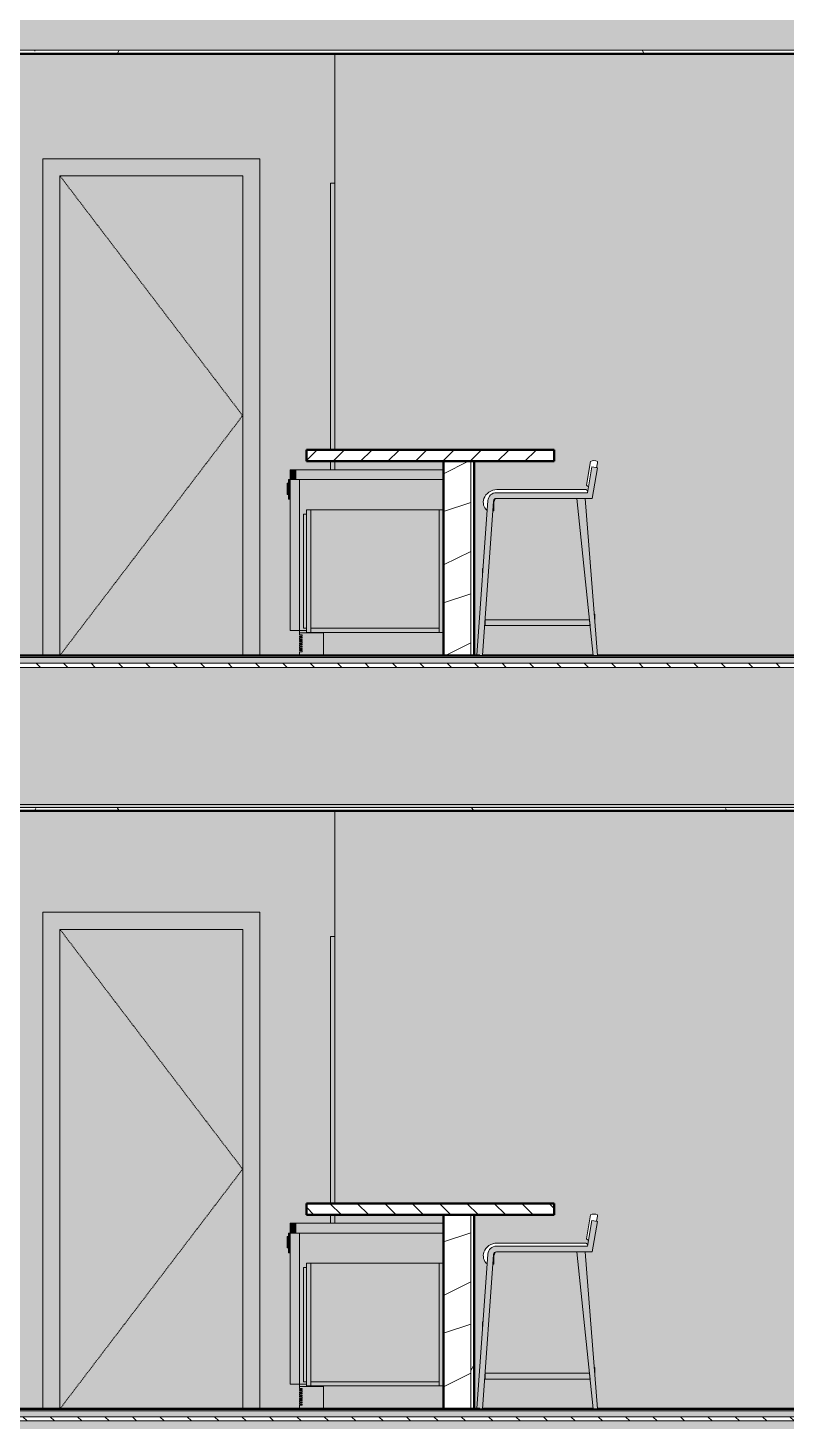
# Model space of a CAD drawing. Header units: inches. Extents: x 1701 to 6939, y -276 to 585.
# Drawn here: x 3532.8 to 3665.5, y 133.8 to 377.9 of the extents above; entities that cross this region are included whole.
import ezdxf

# ---------------------------------------------------------------- set-up
doc = ezdxf.new("R2010")
doc.units = ezdxf.units.IN
doc.header["$MEASUREMENT"] = 0
doc.linetypes.add('Dash 1_16_', pattern=[0.125, 0.0625, -0.0625])
doc.linetypes.add('Grid Line 1_2_', pattern=[0.875, 0.5, -0.125, 0.125, -0.125])
for name, color, linetype, lineweight in [('0-1', 7, 'Continuous', 5), ('0-2', 7, 'Continuous', 9), ('A-DOOR-1', 55, 'Continuous', 9), ('A-DOOR-2', 7, 'Dash 1_16_', 9), ('A-DOOR-3', 45, 'Continuous', 9), ('A-DOOR-4', 7, 'Continuous', 9), ('A-DOOR-FRAM-1', 55, 'Continuous', 9), ('A-DOOR-FRAM-2', 7, 'Continuous', 9), ('A-FLOR-1', 192, 'Continuous', 5), ('A-FLOR-2', 192, 'Continuous', 50), ('A-FLOR-LEVL-1', 51, 'Grid Line 1_2_', 9), ('A-FLOR-MCUT', 51, 'Continuous', 13), ('A-FLOR-PATT-1', 8, 'Continuous', 9), ('A-ROOF', 132, 'Continuous', 13), ('A-ROOF-2', 132, 'Continuous', 50), ('A-ROOF-PATT-1', 132, 'Continuous', 9), ('A-WALL-1', 10, 'Continuous', 5), ('A-WALL-2', 50, 'Continuous', 13), ('A-WALL-3', 7, 'Continuous', 9), ('A-WALL-4', 250, 'Continuous', 50), ('A-WALL-PATT-1', 7, 'Continuous', 9), ('A-WALL-PATT-2', 253, 'Continuous', 9), ('I-FURN-1', 9, 'Continuous', 9), ('I-FURN-2', 7, 'Continuous', 9), ('Q-CASE', 31, 'Continuous', 9), ('Q-CASE-1', 250, 'Continuous', 50), ('Q-CASE-2', 9, 'Continuous', 9), ('Q-CASE-4', 7, 'Continuous', 9), ('Q-SPCQ-1', 55, 'Continuous', 9), ('Q-SPCQ-2', 7, 'Continuous', 9)]:
    doc.layers.add(name, color=color, linetype=linetype, lineweight=lineweight)
pattern_1 = [(0, (3261.815, 68.768), (30.72, 7.68), [1.267, -21.773, 1.267, -21.773, -122.88]), (0, (3261.815, 68.768), (30.72, 7.68), [-46.08, 1.267, -44.813, 1.267, -21.773, -53.76]), (0, (3261.815, 68.768), (30.72, 7.68), [-115.2, 1.267, -14.093, 1.267, -37.133]), (120, (3273.335, 72.608), (-22.011075, 22.7643), [1.267, -21.773, 1.267, -21.773, -122.88]), (120, (3273.335, 72.608), (-22.011075, 22.7643), [-46.08, 1.267, -44.813, 1.267, -21.773, -53.76]), (120, (3273.335, 72.608), (-22.011075, 22.7643), [-115.2, 1.267, -14.093, 1.267, -37.133]), (240, (3277.175, 87.968), (-8.708925, -30.4443), [1.267, -21.773, 1.267, -21.773, -122.88]), (240, (3277.175, 87.968), (-8.708925, -30.4443), [-46.08, 1.267, -44.813, 1.267, -21.773, -53.76]), (240, (3277.175, 87.968), (-8.708925, -30.4443), [-115.2, 1.267, -14.093, 1.267, -37.133])]
pattern_2 = [(216.87, (3268.212, 84.761), (47.980943, 31.987086), [7.997, -71.971]), (206.565, (3277.808, 79.963), (-15.99371, -15.99413), [17.881, -17.881]), (198.435, (3277.808, 71.967), (-31.98674, -15.99388), [10.115, -40.461])]
pattern_3 = [(0, (3261.815, 68.768), (0, 4.798), []), (315, (3261.815, 68.768), (4.798427, 0), [6.786, -6.786]), (45, (3261.815, 68.768), (4.798427, 0), [6.786, -6.786])]
pattern_4 = [(0, (3261.815, 68.768), (15.36, 3.84), [1.267, -10.253, 1.267, -10.253, -61.44]), (0, (3261.815, 68.768), (15.36, 3.84), [-23.04, 1.267, -21.773, 1.267, -10.253, -26.88]), (0, (3261.815, 68.768), (15.36, 3.84), [-57.6, 1.267, -6.413, 1.267, -17.933]), (120, (3267.575, 70.688), (-11.005538, 11.38215), [1.267, -10.253, 1.267, -10.253, -61.44]), (120, (3267.575, 70.688), (-11.005538, 11.38215), [-23.04, 1.267, -21.773, 1.267, -10.253, -26.88]), (120, (3267.575, 70.688), (-11.005538, 11.38215), [-57.6, 1.267, -6.413, 1.267, -17.933]), (240, (3269.495, 78.368), (-4.354462, -15.22215), [1.267, -10.253, 1.267, -10.253, -61.44]), (240, (3269.495, 78.368), (-4.354462, -15.22215), [-23.04, 1.267, -21.773, 1.267, -10.253, -26.88]), (240, (3269.495, 78.368), (-4.354462, -15.22215), [-57.6, 1.267, -6.413, 1.267, -17.933])]
pattern_5 = [(161.57, (3262.295, 69.248), (-3.8399538, -1.54e-05), [0, -27.322, 3.034, 0]), (18.43, (3261.335, 69.248), (-3.8399538, 1.54e-05), [0, -27.322, 3.034, 0]), (108.43, (3262.295, 69.248), (1.919622, -9.6005246), [9.106, -21.25]), (71.57, (3261.335, 69.248), (1.919622, 9.6005246), [9.106, -21.25])]

# ---------------------------------------------------------------- blocks, each defined once
blk = doc.blocks.new('Single-Flush - 32_ x 84_-1372863-SECTION _ CENTER LOOKING WEST')
at = {"layer": 'A-DOOR-1'}
blk.add_hatch(color=256, dxfattribs=at).paths.add_polyline_path([(3569.23, 0), (3572.15, 0), (3572.15, 84), (3540.15, 84), (3540.15, 0)], flags=0)
at = {"layer": 'A-DOOR-FRAM-1'}
blk.add_hatch(color=256, dxfattribs=at).paths.add_polyline_path([(3537.15, 0), (3540.15, 0), (3540.15, 84), (3572.15, 84), (3572.15, 0), (3575.15, 0), (3575.15, 87), (3537.15, 87), (3537.15, 22.7)], flags=0)
at = {"layer": 'A-DOOR-2'}
for p in [(3540.15, 84), (3540.15, 0)]:
    blk.add_line(p, (3572.15, 42), dxfattribs=at)
at = {"layer": 'A-DOOR-FRAM-2'}
for p, q in [((3537.15, 87), (3537.15, 0)), ((3575.15, 87), (3537.15, 87)), ((3575.15, 0), (3575.15, 87)), ((3540.15, 0), (3540.15, 84)), ((3540.15, 84), (3572.15, 84)), ((3572.15, 84), (3572.15, 0))]:
    blk.add_line(p, q, dxfattribs=at)
blk = doc.blocks.new('FOLDING_SLIDING CLOSET - 42_ x 80_-1372832-SECTION _ CENTER LOOKING WEST')
at = {"layer": 'A-DOOR-3'}
h = blk.add_hatch(color=256, dxfattribs=at)
h.paths.add_polyline_path([(3585.75, 300.5), (3586.5, 300.5), (3586.5, 302), (3585.75, 302)], flags=0)
h.paths.add_polyline_path([(3585.75, 304), (3586.5, 304), (3586.5, 350.75), (3585.75, 350.75), (3585.75, 309.21)], flags=0)
at = {"layer": 'A-DOOR-4'}
for p, q in [((3585.75, 350.75), (3586.5, 350.75)), ((3585.75, 304), (3585.75, 350.75)), ((3585.75, 300.5), (3585.75, 302))]:
    blk.add_line(p, q, dxfattribs=at)
blk = doc.blocks.new('OD_CW_Countertop - OD_CW_Countertop-2487585-SECTION _ CENTER LOOKING WEST')
at = {"layer": 'Q-CASE'}
h = blk.add_hatch(dxfattribs=at)
h.set_pattern_fill('FP_3', color=256, style=0, pattern_type=2)
h.set_pattern_definition(pattern_3)
h.paths.add_polyline_path([(3610.3, 170), (3624.92, 170), (3624.92, 172), (3581.55, 172), (3581.55, 170), (3610.3, 170)], flags=0)
at = {"layer": 'Q-CASE-1'}
for p, q in [((3581.55, 172), (3581.55, 170)), ((3624.92, 172), (3581.55, 172)), ((3624.92, 170), (3624.92, 172)), ((3581.55, 170), (3624.92, 170))]:
    blk.add_line(p, q, dxfattribs=at)
blk = doc.blocks.new('Dishwasher_15404 - 34_ counter-547918-SECTION _ CENTER LOOKING WEST')
at = {"layer": 'Q-SPCQ-1'}
for points in [[(3578.67, 166.79), (3579.75, 166.79), (3579.75, 168.5), (3578.67, 168.5)], [(3583.6, 166.79), (3605.55, 166.79), (3605.55, 168.5), (3579.75, 168.5), (3579.75, 166.79), (3581.8, 166.79)], [(3578.42, 164.06), (3578.67, 164.06), (3578.67, 166.79), (3578.42, 166.79), (3578.42, 165.95)], [(3578.68, 140.33), (3578.87, 140.33), (3578.87, 166.79), (3578.67, 166.79), (3578.67, 140.33)], [(3578.87, 140.33), (3580.3, 140.33), (3580.3, 166.79), (3578.87, 166.79), (3578.87, 143.03)], [(3580.31, 140.33), (3580.5, 140.33), (3580.5, 166.79), (3580.3, 166.79), (3580.3, 140.33)], [(3581.05, 140.33), (3581.55, 140.33), (3581.55, 140.75), (3581.05, 140.75), (3581.05, 160.75), (3581.55, 160.75), (3581.55, 161.5), (3605.55, 161.5), (3605.55, 166.79), (3580.5, 166.79), (3580.5, 140.33)], [(3578.42, 165.35), (3578.42, 165.94), (3578.17, 165.94), (3578.17, 165.35)], [(3578.42, 163.35), (3578.67, 163.39), (3578.67, 164.06), (3578.42, 164.06), (3578.42, 163.38)], [(3580.3, 139.94), (3584.55, 139.94), (3584.55, 140), (3581.55, 140), (3581.55, 140.33), (3580.3, 140.33)], [(3584.55, 136), (3584.55, 139.94), (3581.87, 139.94), (3581.87, 136)]]:
    blk.add_hatch(color=256, dxfattribs=at).paths.add_polyline_path(points, flags=0)
h = blk.add_hatch(color=256, dxfattribs=at)
h.paths.add_polyline_path([(3578.42, 164.21), (3578.42, 165.35), (3578.17, 165.35), (3578.17, 164.21)], flags=0)
h.paths.add_polyline_path([(3578.42, 165.94), (3578.42, 166.18), (3578.17, 166.15), (3578.17, 165.94), (3578.35, 165.94)], flags=0)
h = blk.add_hatch(color=256, dxfattribs=at)
h.paths.add_polyline_path([(3580.51, 136), (3581.87, 136), (3581.87, 139.94), (3580.43, 139.91), (3580.43, 139.59), (3580.8, 139.59), (3580.8, 139.39), (3580.33, 139.39), (3580.33, 139.2), (3580.8, 139.2), (3580.8, 139), (3580.33, 139), (3580.33, 138.8), (3580.8, 138.8), (3580.8, 138.61), (3580.33, 138.61), (3580.33, 138.41), (3580.8, 138.41), (3580.78, 138.21), (3580.33, 138.21), (3580.33, 138.02), (3580.8, 138.02), (3580.77, 137.82), (3580.33, 137.82), (3580.33, 137.62), (3580.8, 137.62), (3580.8, 137.43), (3580.33, 137.43), (3580.33, 137.23), (3580.8, 137.23), (3580.8, 137.03), (3580.33, 137.03), (3580.33, 136.84), (3580.8, 136.84), (3580.8, 136.64), (3580.3, 136.64), (3580.34, 136), (3580.43, 136)], flags=0)
h.paths.add_polyline_path([(3580.38, 139.59), (3580.4, 139.59), (3580.35, 139.94), (3580.36, 139.59)], flags=0)
at = {"layer": 'Q-SPCQ-2'}
for p, q in [((3578.67, 168.5), (3578.67, 166.79)), ((3578.67, 168.5), (3579.75, 168.5)), ((3579.75, 168.5), (3605.55, 168.5)), ((3578.42, 166.18), (3578.17, 166.18)), ((3578.17, 165.96), (3578.17, 166.18)), ((3578.42, 164.06), (3578.42, 166.79)), ((3578.67, 166.79), (3578.42, 166.79)), ((3578.67, 166.79), (3578.67, 140.33)), ((3578.67, 166.79), (3578.87, 166.79)), ((3578.87, 166.79), (3580.3, 166.79)), ((3605.55, 166.79), (3579.75, 166.79)), ((3580.3, 166.79), (3580.3, 140.33)), ((3580.3, 166.79), (3580.3, 140.33)), ((3580.5, 166.79), (3605.55, 166.79)), ((3578.17, 165.35), (3578.17, 165.94)), ((3578.17, 165.94), (3578.42, 165.94)), ((3578.17, 164.21), (3578.17, 165.35)), ((3578.42, 165.35), (3578.17, 165.35)), ((3578.17, 164.21), (3578.42, 164.21)), ((3578.42, 163.35), (3578.42, 164.06)), ((3578.42, 163.35), (3578.68, 163.35)), ((3578.87, 140.33), (3578.67, 140.33)), ((3580.3, 140.33), (3578.87, 140.33)), ((3580.3, 140.33), (3581.55, 140.33)), ((3580.3, 139.94), (3580.3, 140.33)), ((3584.55, 139.94), (3580.3, 139.94)), ((3580.3, 139.94), (3580.3, 139.59)), ((3580.33, 139.59), (3580.3, 139.59)), ((3580.3, 139.59), (3580.8, 139.59)), ((3580.3, 139.39), (3580.3, 139.2)), ((3580.3, 139.39), (3580.33, 139.39)), ((3580.8, 139.39), (3580.3, 139.39)), ((3580.33, 139.2), (3580.3, 139.2)), ((3580.3, 139.2), (3580.8, 139.2)), ((3581.55, 140.33), (3580.5, 140.33)), ((3580.8, 139.59), (3580.8, 139.39)), ((3580.8, 139.2), (3580.8, 139)), ((3581.87, 139.94), (3584.55, 139.94)), ((3580.3, 139), (3580.3, 138.8)), ((3580.3, 139), (3580.33, 139)), ((3580.8, 139), (3580.3, 139)), ((3580.33, 138.8), (3580.3, 138.8)), ((3580.3, 138.8), (3580.8, 138.8)), ((3580.3, 138.61), (3580.3, 138.41)), ((3580.3, 138.61), (3580.33, 138.61)), ((3580.8, 138.61), (3580.3, 138.61)), ((3580.33, 138.41), (3580.3, 138.41)), ((3580.3, 138.41), (3580.8, 138.41)), ((3580.3, 138.21), (3580.3, 138.02)), ((3580.3, 138.21), (3580.33, 138.21)), ((3580.8, 138.21), (3580.3, 138.21)), ((3580.33, 138.02), (3580.3, 138.02)), ((3580.3, 138.02), (3580.8, 138.02)), ((3580.3, 137.82), (3580.3, 137.62)), ((3580.3, 137.82), (3580.33, 137.82)), ((3580.8, 137.82), (3580.3, 137.82)), ((3580.33, 137.62), (3580.3, 137.62)), ((3580.3, 137.62), (3580.8, 137.62)), ((3580.3, 137.43), (3580.3, 137.23)), ((3580.3, 137.43), (3580.33, 137.43)), ((3580.8, 137.43), (3580.3, 137.43)), ((3580.33, 137.23), (3580.3, 137.23)), ((3580.3, 137.23), (3580.8, 137.23)), ((3580.3, 137.03), (3580.3, 136.84)), ((3580.3, 137.03), (3580.33, 137.03)), ((3580.8, 137.03), (3580.3, 137.03)), ((3580.33, 136.84), (3580.3, 136.84)), ((3580.3, 136.84), (3580.8, 136.84)), ((3580.8, 138.8), (3580.8, 138.61)), ((3580.8, 138.41), (3580.8, 138.21)), ((3580.8, 138.02), (3580.8, 137.82)), ((3580.8, 137.62), (3580.8, 137.43)), ((3580.8, 137.23), (3580.8, 137.03)), ((3580.8, 136.84), (3580.8, 136.64)), ((3580.3, 136.64), (3580.3, 136)), ((3580.8, 136.64), (3580.3, 136.64))]:
    blk.add_line(p, q, dxfattribs=at)
blk = doc.blocks.new('Bar_Stool_6722_1_ - Bar_Stool_6722_1_-1229311-SECTION _ CENTER LOOKING WEST')
at = {"layer": 'I-FURN-1'}
for points in [[(3612.38, 135.96), (3614.33, 163.11), (3614.45, 163.37), (3614.8, 163.5), (3631.57, 163.5), (3632.51, 168.84), (3631.53, 169.01), (3630.73, 164.5), (3614.69, 164.47), (3614.08, 164.32), (3613.53, 163.81), (3613.3, 163.11), (3611.38, 136.04), (3611.88, 136)], [(3632.51, 136), (3630.34, 163.5), (3628.87, 163.5), (3631.76, 136)], [(3612.38, 150.11), (3612.46, 151.22), (3612.38, 151.22)], [(3631.21, 141.22), (3631.11, 142.22), (3612.82, 142.22), (3612.82, 141.22), (3628.87, 141.22)], [(3632.05, 142.22), (3632.05, 143.22), (3631.94, 143.22), (3632.02, 142.22)]]:
    blk.add_hatch(color=256, dxfattribs=at).paths.add_polyline_path(points, flags=0)
at = {"layer": 'I-FURN-2'}
for p, q in [((3631.27, 169.98), (3630.61, 165.79)), ((3630.73, 164.5), (3631.53, 169.01)), ((3631.53, 169.01), (3632.51, 168.84)), ((3631.57, 163.5), (3632.51, 168.84)), ((3632.36, 168.86), (3632.51, 169.73)), ((3632.51, 169.73), (3632.51, 169.98)), ((3630.73, 164.5), (3614.8, 164.5)), ((3630.48, 165.04), (3614.88, 165.04)), ((3630.78, 164.86), (3630.48, 165.04)), ((3630.61, 165.79), (3630.78, 165.62)), ((3630.77, 164.71), (3630.78, 164.86)), ((3630.78, 165.62), (3630.93, 165.59)), ((3613.3, 163.11), (3611.38, 136.04)), ((3612.38, 135.96), (3614.3, 163.04)), ((3614.17, 161.29), (3614.38, 161.32)), ((3614.38, 162.82), (3614.58, 163.41)), ((3614.38, 161.32), (3614.38, 162.82)), ((3614.8, 163.5), (3631.57, 163.5)), ((3630.34, 163.5), (3628.87, 163.5)), ((3628.87, 163.5), (3631.76, 136)), ((3632.51, 136), (3630.34, 163.5)), ((3612.38, 150.11), (3612.38, 151.22)), ((3612.38, 151.22), (3612.46, 151.22)), ((3612.82, 142.22), (3612.82, 141.22)), ((3631.11, 142.22), (3612.82, 142.22)), ((3631.21, 141.22), (3631.11, 142.22)), ((3631.94, 143.22), (3632.05, 143.22)), ((3632.05, 143.22), (3632.05, 142.22)), ((3612.82, 141.22), (3631.21, 141.22)), ((3611.38, 136.04), (3612.38, 135.96)), ((3631.76, 136), (3632.51, 136))]:
    blk.add_line(p, q, dxfattribs=at)
for centre, radius, start, end in [((3631.89, 168.61), 1.51, 65.6531, 114.3469), ((3614.88, 162.64), 2.4, 90, 160), ((3614.8, 163), 1.5, 90, 175.9457), ((3614.38, 162.82), 1.87, 160, 229.6759), ((3614.8, 163), 0.5, 90, 175.9457)]:
    blk.add_arc(centre, radius, start, end, dxfattribs=at)
blk = doc.blocks.new('OD_CW_Countertop - OD_CW_Countertop-V6-SECTION _ CENTER LOOKING WEST')
at = {"layer": 'Q-CASE'}
h = blk.add_hatch(dxfattribs=at)
h.set_pattern_fill('FP_3', color=256, style=0, pattern_type=2)
h.set_pattern_definition(pattern_3)
h.paths.add_polyline_path([(3602.75, 302), (3624.92, 302), (3624.92, 304), (3581.55, 304), (3581.55, 302), (3591.25, 302)], flags=0)
at = {"layer": 'Q-CASE-1'}
for p, q in [((3581.55, 304), (3581.55, 302)), ((3624.92, 304), (3581.55, 304)), ((3624.92, 302), (3624.92, 304)), ((3581.55, 302), (3624.92, 302))]:
    blk.add_line(p, q, dxfattribs=at)
blk = doc.blocks.new('Dishwasher_15404 - 34_ counter-V7-SECTION _ CENTER LOOKING WEST')
at = {"layer": 'Q-SPCQ-1'}
for points in [[(3578.67, 298.79), (3579.75, 298.79), (3579.75, 300.5), (3578.67, 300.5)], [(3583.6, 298.79), (3605.55, 298.79), (3605.55, 300.5), (3579.75, 300.5), (3579.75, 298.79), (3581.8, 298.79)], [(3578.42, 297.35), (3578.42, 297.94), (3578.17, 297.94), (3578.17, 297.35)], [(3578.42, 296.06), (3578.67, 296.06), (3578.67, 298.79), (3578.42, 298.79), (3578.42, 297.75)], [(3578.68, 272.33), (3578.87, 272.33), (3578.87, 298.79), (3578.67, 298.79), (3578.67, 272.33)], [(3578.87, 272.33), (3580.3, 272.33), (3580.3, 298.79), (3578.87, 298.79), (3578.87, 274.83)], [(3580.31, 272.33), (3580.5, 272.33), (3580.5, 298.79), (3580.3, 298.79), (3580.3, 272.33)], [(3581.05, 272.33), (3581.55, 272.33), (3581.55, 272.75), (3581.05, 272.75), (3581.05, 292.75), (3581.55, 292.75), (3581.55, 293.5), (3605.55, 293.5), (3605.55, 298.79), (3580.5, 298.79), (3580.5, 272.33)], [(3578.42, 295.35), (3578.67, 295.39), (3578.67, 296.06), (3578.42, 296.06), (3578.42, 295.38)], [(3580.3, 271.94), (3584.55, 271.94), (3584.55, 272), (3581.55, 272), (3581.55, 272.33), (3580.3, 272.33)], [(3584.55, 268), (3584.55, 271.94), (3581.87, 271.94), (3581.87, 268)]]:
    blk.add_hatch(color=256, dxfattribs=at).paths.add_polyline_path(points, flags=0)
h = blk.add_hatch(color=256, dxfattribs=at)
h.paths.add_polyline_path([(3578.42, 296.21), (3578.42, 297.35), (3578.17, 297.35), (3578.17, 296.21)], flags=0)
h.paths.add_polyline_path([(3578.35, 297.94), (3578.42, 297.94), (3578.42, 298.18), (3578.17, 298.15), (3578.17, 297.94)], flags=0)
h = blk.add_hatch(color=256, dxfattribs=at)
h.paths.add_polyline_path([(3580.39, 268), (3581.87, 268), (3581.87, 271.94), (3580.43, 271.91), (3580.43, 271.59), (3580.8, 271.59), (3580.8, 271.39), (3580.33, 271.39), (3580.33, 271.2), (3580.8, 271.2), (3580.8, 271), (3580.33, 271), (3580.33, 270.8), (3580.8, 270.8), (3580.8, 270.61), (3580.33, 270.61), (3580.33, 270.41), (3580.8, 270.41), (3580.78, 270.21), (3580.33, 270.21), (3580.33, 270.02), (3580.8, 270.02), (3580.77, 269.82), (3580.33, 269.82), (3580.33, 269.62), (3580.8, 269.62), (3580.8, 269.43), (3580.33, 269.43), (3580.33, 269.23), (3580.8, 269.23), (3580.8, 269.03), (3580.33, 269.03), (3580.33, 268.84), (3580.8, 268.84), (3580.8, 268.64), (3580.3, 268.64), (3580.34, 268), (3580.38, 268)], flags=0)
h.paths.add_polyline_path([(3580.36, 271.59), (3580.4, 271.59), (3580.35, 271.94), (3580.35, 271.59)], flags=0)
at = {"layer": 'Q-SPCQ-2'}
for p, q in [((3578.67, 300.5), (3578.67, 298.79)), ((3578.67, 300.5), (3579.75, 300.5)), ((3579.75, 300.5), (3605.55, 300.5)), ((3578.42, 298.18), (3578.17, 298.18)), ((3578.17, 297.94), (3578.17, 298.18)), ((3578.17, 297.35), (3578.17, 297.94)), ((3578.17, 297.94), (3578.42, 297.94)), ((3578.42, 296.06), (3578.42, 298.79)), ((3578.67, 298.79), (3578.42, 298.79)), ((3578.67, 298.79), (3578.67, 272.33)), ((3578.67, 298.79), (3578.87, 298.79)), ((3578.87, 298.79), (3580.3, 298.79)), ((3605.55, 298.79), (3579.75, 298.79)), ((3580.3, 298.79), (3580.3, 272.33)), ((3580.3, 298.79), (3580.3, 272.33)), ((3580.5, 298.79), (3605.55, 298.79)), ((3578.17, 296.21), (3578.17, 297.35)), ((3578.42, 297.35), (3578.17, 297.35)), ((3578.17, 296.21), (3578.42, 296.21)), ((3578.42, 295.35), (3578.42, 296.06)), ((3578.42, 295.35), (3578.68, 295.35)), ((3578.87, 272.33), (3578.67, 272.33)), ((3580.3, 272.33), (3578.87, 272.33)), ((3580.3, 272.33), (3581.55, 272.33)), ((3580.3, 271.94), (3580.3, 272.33)), ((3584.55, 271.94), (3580.3, 271.94)), ((3580.3, 271.94), (3580.3, 271.59)), ((3580.33, 271.59), (3580.3, 271.59)), ((3580.3, 271.59), (3580.8, 271.59)), ((3580.3, 271.39), (3580.3, 271.2)), ((3580.3, 271.39), (3580.33, 271.39)), ((3580.8, 271.39), (3580.3, 271.39)), ((3580.33, 271.2), (3580.3, 271.2)), ((3580.3, 271.2), (3580.8, 271.2)), ((3580.3, 271), (3580.3, 270.8)), ((3580.3, 271), (3580.33, 271)), ((3580.8, 271), (3580.3, 271)), ((3581.55, 272.33), (3580.5, 272.33)), ((3580.8, 271.59), (3580.8, 271.39)), ((3580.8, 271.2), (3580.8, 271)), ((3581.87, 271.94), (3584.55, 271.94)), ((3580.33, 270.8), (3580.3, 270.8)), ((3580.3, 270.8), (3580.8, 270.8)), ((3580.3, 270.61), (3580.3, 270.41)), ((3580.3, 270.61), (3580.33, 270.61)), ((3580.8, 270.61), (3580.3, 270.61)), ((3580.33, 270.41), (3580.3, 270.41)), ((3580.3, 270.41), (3580.8, 270.41)), ((3580.3, 270.21), (3580.3, 270.02)), ((3580.3, 270.21), (3580.33, 270.21)), ((3580.8, 270.21), (3580.3, 270.21)), ((3580.33, 270.02), (3580.3, 270.02)), ((3580.3, 270.02), (3580.8, 270.02)), ((3580.3, 269.82), (3580.3, 269.62)), ((3580.3, 269.82), (3580.33, 269.82)), ((3580.8, 269.82), (3580.3, 269.82)), ((3580.33, 269.62), (3580.3, 269.62)), ((3580.3, 269.62), (3580.8, 269.62)), ((3580.3, 269.43), (3580.3, 269.23)), ((3580.3, 269.43), (3580.33, 269.43)), ((3580.8, 269.43), (3580.3, 269.43)), ((3580.33, 269.23), (3580.3, 269.23)), ((3580.3, 269.23), (3580.8, 269.23)), ((3580.3, 269.03), (3580.3, 268.84)), ((3580.3, 269.03), (3580.33, 269.03)), ((3580.8, 269.03), (3580.3, 269.03)), ((3580.33, 268.84), (3580.3, 268.84)), ((3580.3, 268.84), (3580.8, 268.84)), ((3580.3, 268.64), (3580.3, 268)), ((3580.8, 268.64), (3580.3, 268.64)), ((3580.8, 270.8), (3580.8, 270.61)), ((3580.8, 270.41), (3580.8, 270.21)), ((3580.8, 270.02), (3580.8, 269.82)), ((3580.8, 269.62), (3580.8, 269.43)), ((3580.8, 269.23), (3580.8, 269.03)), ((3580.8, 268.84), (3580.8, 268.64))]:
    blk.add_line(p, q, dxfattribs=at)
blk = doc.blocks.new('Vanity Cabinet-Double Door - 33_-2164608-SECTION _ CENTER LOOKING WEST')
at = {"layer": 'Q-CASE-2'}
h = blk.add_hatch(color=256, dxfattribs=at)
h.paths.add_polyline_path([(3605.55, 140), (3605.55, 161.5), (3604.8, 161.5), (3604.8, 140)], flags=0)
h.paths.add_polyline_path([(3581.8, 140), (3582.3, 140), (3582.3, 161.5), (3581.55, 161.5), (3581.55, 140)], flags=0)
for points in [[(3602.75, 140.75), (3604.8, 140.75), (3604.8, 161.5), (3582.3, 161.5), (3582.3, 140.75), (3595.92, 140.75)], [(3581.05, 140.75), (3581.55, 140.75), (3581.55, 160.75), (3581.05, 160.75), (3581.05, 143.03)], [(3582.3, 140), (3604.8, 140), (3604.8, 140.75), (3582.3, 140.75), (3582.3, 140.33)], [(3584.55, 136), (3605.55, 136), (3605.55, 140), (3584.55, 140), (3584.55, 137.3)]]:
    blk.add_hatch(color=256, dxfattribs=at).paths.add_polyline_path(points, flags=0)
at = {"layer": 'Q-CASE-4'}
for p, q in [((3582.3, 161.5), (3581.55, 161.5)), ((3581.55, 161.5), (3581.55, 140)), ((3582.3, 140), (3582.3, 161.5)), ((3604.8, 161.5), (3582.3, 161.5)), ((3604.8, 161.5), (3604.8, 140)), ((3605.55, 161.5), (3604.8, 161.5)), ((3605.55, 140), (3605.55, 161.5)), ((3581.05, 160.75), (3581.05, 140.75)), ((3581.55, 160.75), (3581.05, 160.75)), ((3581.55, 140.75), (3581.55, 160.75)), ((3581.05, 140.75), (3581.55, 140.75)), ((3581.55, 140), (3582.3, 140)), ((3604.8, 140.75), (3582.3, 140.75)), ((3582.3, 140.75), (3582.3, 140)), ((3582.3, 140), (3604.8, 140)), ((3605.55, 140), (3584.55, 140)), ((3584.55, 140), (3584.55, 136)), ((3604.8, 140), (3604.8, 140.75)), ((3604.8, 140), (3605.55, 140)), ((3605.55, 136), (3605.55, 140)), ((3584.55, 136), (3605.55, 136))]:
    blk.add_line(p, q, dxfattribs=at)
blk = doc.blocks.new('CTR - 1st Phase - Unit Layouts_rvt-1-SECTION _ CENTER LOOKING WEST')
at = {"layer": 'A-WALL-1'}
h = blk.add_hatch(color=256, dxfattribs=at)
h.paths.add_polyline_path([(3586.5, 300.5), (3591.25, 300.5), (3591.25, 302), (3586.5, 302)], flags=0)
h.paths.add_polyline_path([(3591.25, 304), (3591.25, 373.37), (3586.5, 373.37), (3586.5, 304)], flags=0)
h = blk.add_hatch(color=256, dxfattribs=at)
h.paths.add_polyline_path([(3669.78, 268), (3670.8, 268), (3670.8, 355), (3712.8, 355), (3712.8, 268), (3718.9, 268), (3718.9, 305.5), (3802.9, 305.5), (3802.9, 268), (3851.85, 268), (3851.85, 373.37), (3591.25, 373.37), (3591.25, 304), (3624.92, 304), (3624.92, 302), (3610.92, 302), (3610.92, 268), (3611.38, 268.04), (3612.38, 282.11), (3612.38, 283.22), (3612.46, 283.22), (3613.18, 293.4), (3613.1, 293.46), (3612.82, 293.79), (3612.63, 294.18), (3612.53, 294.6), (3612.56, 295.16), (3612.63, 295.46), (3612.89, 295.98), (3613.28, 296.42), (3613.75, 296.76), (3614.38, 296.97), (3614.88, 297.04), (3630.48, 297.04), (3630.78, 296.86), (3630.78, 296.78), (3630.93, 297.59), (3630.73, 297.66), (3630.61, 297.79), (3631.27, 301.98), (3631.58, 302.08), (3631.89, 302.12), (3632.21, 302.08), (3632.51, 301.98), (3632.51, 301.73), (3632.36, 300.86), (3632.51, 300.84), (3631.57, 295.5), (3630.34, 295.5), (3631.94, 275.22), (3632.05, 275.22), (3632.05, 273.81), (3632.51, 268), (3636.27, 268)], flags=0)
h.paths.add_polyline_path([(3612.82, 274.22), (3631.11, 274.22), (3628.87, 295.5), (3614.69, 295.46), (3614.56, 295.37), (3614.38, 294.82), (3614.38, 293.32), (3614.17, 293.29), (3612.86, 274.83)], flags=0)
h.paths.add_polyline_path([(3631.21, 268), (3631.76, 268), (3631.21, 273.22), (3612.82, 273.22), (3612.82, 274.22), (3612.38, 268), (3628.87, 268)], flags=0)
h.paths.add_polyline_path([(3602.75, 300.5), (3605.55, 300.5), (3605.55, 302), (3591.25, 302), (3591.25, 300.5)], flags=0)
h = blk.add_hatch(color=256, dxfattribs=at)
h.paths.add_polyline_path([(3586.5, 168.5), (3591.25, 168.5), (3591.25, 170), (3586.5, 170)], flags=0)
h.paths.add_polyline_path([(3591.25, 172), (3591.25, 240.75), (3586.5, 240.75), (3586.5, 172)], flags=0)
h = blk.add_hatch(color=256, dxfattribs=at)
h.paths.add_polyline_path([(3718.9, 136), (3718.9, 173.5), (3802.9, 173.5), (3802.9, 136), (3851.85, 136), (3851.85, 240.75), (3591.25, 240.75), (3591.25, 172), (3624.92, 172), (3624.92, 170), (3610.92, 170), (3610.92, 136), (3611.38, 136.04), (3612.38, 150.11), (3612.38, 151.22), (3612.46, 151.22), (3613.18, 161.4), (3613.1, 161.46), (3612.82, 161.79), (3612.63, 162.18), (3612.53, 162.6), (3612.56, 163.16), (3612.63, 163.46), (3612.89, 163.98), (3613.28, 164.42), (3613.75, 164.76), (3614.38, 164.97), (3614.88, 165.04), (3630.48, 165.04), (3630.78, 164.86), (3630.78, 164.78), (3630.93, 165.59), (3630.73, 165.66), (3630.61, 165.79), (3631.27, 169.98), (3631.58, 170.08), (3631.89, 170.12), (3632.21, 170.08), (3632.51, 169.98), (3632.51, 169.73), (3632.36, 168.86), (3632.51, 168.84), (3631.57, 163.5), (3630.34, 163.5), (3631.94, 143.22), (3632.05, 143.22), (3632.05, 141.81), (3632.51, 136), (3670.8, 136), (3670.8, 223), (3712.8, 223), (3712.8, 136)], flags=0)
h.paths.add_polyline_path([(3612.82, 142.22), (3631.11, 142.22), (3628.87, 163.5), (3614.69, 163.46), (3614.56, 163.37), (3614.38, 162.82), (3614.38, 161.32), (3614.17, 161.29), (3613.29, 148.83)], flags=0)
h.paths.add_polyline_path([(3612.38, 136), (3631.76, 136), (3631.21, 141.22), (3612.82, 141.22), (3612.82, 142.22), (3612.38, 136.04)], flags=0)
h.paths.add_polyline_path([(3605.55, 168.5), (3605.55, 170), (3591.25, 170), (3591.25, 168.5), (3602.75, 168.5)], flags=0)
at = {"layer": 'A-WALL-2'}
h = blk.add_hatch(color=256, dxfattribs=at)
h.paths.add_polyline_path([(3580.3, 268), (3580.34, 268.64), (3580.8, 268.64), (3580.76, 268.84), (3580.33, 268.84), (3580.33, 269.03), (3580.8, 269.03), (3580.8, 269.23), (3580.33, 269.23), (3580.33, 269.43), (3580.8, 269.43), (3580.8, 269.62), (3580.33, 269.62), (3580.33, 269.82), (3580.8, 269.82), (3580.77, 270.02), (3580.33, 270.02), (3580.33, 270.21), (3580.8, 270.21), (3580.8, 270.41), (3580.33, 270.41), (3580.33, 270.61), (3580.8, 270.61), (3580.8, 270.8), (3580.33, 270.8), (3580.33, 271), (3580.8, 271), (3580.8, 271.2), (3580.33, 271.2), (3580.37, 271.39), (3580.8, 271.39), (3580.76, 271.59), (3580.33, 271.59), (3580.33, 271.94), (3580.3, 271.94), (3580.3, 272.33), (3578.67, 272.33), (3578.67, 295.35), (3578.42, 295.38), (3578.42, 296.21), (3578.17, 296.25), (3578.17, 298.18), (3578.42, 298.18), (3578.42, 298.79), (3578.67, 298.79), (3578.71, 300.5), (3585.75, 300.5), (3585.75, 302), (3581.55, 302), (3581.55, 304), (3585.75, 304), (3585.75, 350.75), (3586.5, 350.75), (3586.5, 373.37), (3520.75, 373.37), (3520.75, 332), (3520.83, 332), (3521.92, 316.28), (3521.92, 309.94), (3520.83, 294.23), (3520.75, 294.23), (3520.75, 268), (3535.37, 268), (3535.37, 355), (3573.37, 355), (3573.37, 268), (3577.61, 268)], flags=0)
h.paths.add_polyline_path([(3520.75, 296.72), (3521.67, 309.95), (3521.67, 316.29), (3520.75, 329.51), (3520.75, 297.75)], flags=0)
h = blk.add_hatch(color=256, dxfattribs=at)
h.paths.add_polyline_path([(3580.3, 136), (3580.34, 136.64), (3580.8, 136.64), (3580.76, 136.84), (3580.33, 136.84), (3580.33, 137.03), (3580.8, 137.03), (3580.8, 137.23), (3580.33, 137.23), (3580.33, 137.43), (3580.8, 137.43), (3580.8, 137.62), (3580.33, 137.62), (3580.33, 137.82), (3580.8, 137.82), (3580.77, 138.02), (3580.33, 138.02), (3580.33, 138.21), (3580.8, 138.21), (3580.8, 138.41), (3580.33, 138.41), (3580.33, 138.61), (3580.8, 138.61), (3580.8, 138.8), (3580.33, 138.8), (3580.33, 139), (3580.8, 139), (3580.8, 139.2), (3580.33, 139.2), (3580.37, 139.39), (3580.8, 139.39), (3580.76, 139.59), (3580.33, 139.59), (3580.33, 139.94), (3580.3, 139.94), (3580.3, 140.33), (3578.67, 140.33), (3578.67, 163.35), (3578.42, 163.38), (3578.42, 164.21), (3578.17, 164.25), (3578.17, 166.18), (3578.42, 166.18), (3578.42, 166.79), (3578.67, 166.79), (3578.71, 168.5), (3585.75, 168.5), (3585.75, 170), (3581.55, 170), (3581.55, 172), (3585.75, 172), (3585.75, 218.75), (3586.5, 218.75), (3586.5, 240.75), (3520.75, 240.75), (3520.75, 200), (3520.83, 200), (3521.92, 184.28), (3521.92, 177.94), (3520.83, 162.23), (3520.75, 162.23), (3520.75, 136), (3535.37, 136), (3535.37, 223), (3573.37, 223), (3573.37, 136), (3577.61, 136)], flags=0)
h.paths.add_polyline_path([(3520.75, 164.72), (3521.67, 177.95), (3521.67, 184.29), (3520.75, 197.51), (3520.75, 177.94)], flags=0)
at = {"layer": 'A-WALL-PATT-1'}
h = blk.add_hatch(dxfattribs=at)
h.set_pattern_fill('FP_1', color=256, style=0, pattern_type=2)
h.set_pattern_definition(pattern_1)
h.paths.add_polyline_path([(3610.92, 268), (3610.92, 302), (3610.3, 302), (3610.3, 268)], flags=0)
h = blk.add_hatch(dxfattribs=at)
h.set_pattern_fill('FP_1', color=256, style=0, pattern_type=2)
h.set_pattern_definition(pattern_1)
h.paths.add_polyline_path([(3610.92, 136), (3610.92, 170), (3610.3, 170), (3610.3, 136)], flags=0)
at = {"layer": 'A-WALL-PATT-2'}
h = blk.add_hatch(dxfattribs=at)
h.set_pattern_fill('FP_5', color=256, style=0, pattern_type=2)
h.set_pattern_definition(pattern_2)
h.paths.add_polyline_path([(3610.3, 268), (3610.3, 302), (3605.55, 302), (3605.55, 268)], flags=0)
h = blk.add_hatch(dxfattribs=at)
h.set_pattern_fill('FP_5', color=256, style=0, pattern_type=2)
h.set_pattern_definition(pattern_2)
h.paths.add_polyline_path([(3610.3, 136), (3610.3, 170), (3605.55, 170), (3605.55, 136)], flags=0)
at = {"layer": 'A-WALL-2'}
for p, q in [((3610.3, 268), (3610.3, 302)), ((3610.3, 136), (3610.3, 170))]:
    blk.add_line(p, q, dxfattribs=at)
at = {"layer": 'A-WALL-3'}
for p, q in [((3586.5, 304), (3586.5, 373.37)), ((3586.5, 300.5), (3586.5, 302)), ((3586.5, 172), (3586.5, 240.75)), ((3586.5, 168.5), (3586.5, 170))]:
    blk.add_line(p, q, dxfattribs=at)
at = {"layer": 'A-WALL-4'}
for p, q in [((3605.55, 302), (3605.55, 268)), ((3610.92, 302), (3605.55, 302)), ((3610.92, 268), (3610.92, 302)), ((3605.55, 268), (3610.92, 268)), ((3605.55, 170), (3605.55, 136)), ((3610.92, 170), (3605.55, 170)), ((3610.92, 136), (3610.92, 170)), ((3605.55, 136), (3610.92, 136))]:
    blk.add_line(p, q, dxfattribs=at)
at = {"layer": '0-2'}
for name, p in [('Single-Flush - 32_ x 84_-1372863-SECTION _ CENTER LOOKING WEST', (-1.78, 268)), ('FOLDING_SLIDING CLOSET - 42_ x 80_-1372832-SECTION _ CENTER LOOKING WEST', (0, 0)), ('OD_CW_Countertop - OD_CW_Countertop-V6-SECTION _ CENTER LOOKING WEST', (0, 0)), ('Dishwasher_15404 - 34_ counter-V7-SECTION _ CENTER LOOKING WEST', (0, 0)), ('Bar_Stool_6722_1_ - Bar_Stool_6722_1_-1229311-SECTION _ CENTER LOOKING WEST', (0, 132)), ('Vanity Cabinet-Double Door - 33_-2164608-SECTION _ CENTER LOOKING WEST', (0, 132)), ('Single-Flush - 32_ x 84_-1372863-SECTION _ CENTER LOOKING WEST', (-1.78, 136)), ('FOLDING_SLIDING CLOSET - 42_ x 80_-1372832-SECTION _ CENTER LOOKING WEST', (0, -132)), ('OD_CW_Countertop - OD_CW_Countertop-2487585-SECTION _ CENTER LOOKING WEST', (0, 0)), ('Dishwasher_15404 - 34_ counter-547918-SECTION _ CENTER LOOKING WEST', (0, 0)), ('Bar_Stool_6722_1_ - Bar_Stool_6722_1_-1229311-SECTION _ CENTER LOOKING WEST', (0, 0)), ('Vanity Cabinet-Double Door - 33_-2164608-SECTION _ CENTER LOOKING WEST', (0, 0))]:
    blk.add_blockref(name, p, dxfattribs=at)
blk = doc.blocks.new('CTR - 1st Phase - Common Walls_rvt-1-SECTION _ CENTER LOOKING WEST')
at = {"layer": 'A-FLOR-LEVL-1'}
for p, q in [((1830.2, 268), (4168.71, 268)), ((1830.2, 136), (4168.71, 136))]:
    blk.add_line(p, q, dxfattribs=at)
blk = doc.blocks.new('CTR - 1st Phase -Stairs _ Elevators_rvt-1-SECTION _ CENTER LOOKING WEST')
at = {"layer": 'A-FLOR-LEVL-1'}
for p, q in [((1830.2, 268), (4168.71, 268)), ((1830.2, 136), (4168.71, 136))]:
    blk.add_line(p, q, dxfattribs=at)

msp = doc.modelspace()

# ---------------------------------------------------------------- hatches: boundary and pattern name
at = {"layer": 'A-FLOR-1'}
for points in [[(3589.25, 267.62), (3852.47, 267.62), (3852.47, 267.87), (3481.17, 267.87), (3481.17, 267.62), (3587.87, 267.62)], [(3849.21, 241.37), (3851.85, 241.37), (3851.85, 241.87), (3486.67, 241.87), (3486.67, 241.37), (3837.37, 241.37)], [(3481.17, 135.62), (3852.47, 135.62), (3852.47, 135.87), (3481.17, 135.87)]]:
    msp.add_hatch(color=256, dxfattribs=at).paths.add_polyline_path(points, flags=0)
at = {"layer": 'A-FLOR-PATT-1'}
h = msp.add_hatch(dxfattribs=at)
h.set_pattern_fill('FP_2', color=256, style=0, pattern_type=2)
h.set_pattern_definition(pattern_4)
h.paths.add_polyline_path([(3581.8, 266.62), (3852.47, 266.62), (3852.47, 267.62), (3481.17, 267.62), (3481.17, 266.62), (3577.61, 266.62)], flags=0)
h = msp.add_hatch(dxfattribs=at)
h.set_pattern_fill('FP_3', color=256, style=0, pattern_type=2)
h.set_pattern_definition(pattern_3)
h.paths.add_polyline_path([(3857.97, 265.87), (3857.97, 266.62), (3481.17, 266.62), (3481.17, 265.87), (3854.13, 265.87)], flags=0)
h = msp.add_hatch(dxfattribs=at)
h.set_pattern_fill('FP_4', color=256, style=0, pattern_type=2)
h.set_pattern_definition(pattern_5)
h.paths.add_polyline_path([(3481.17, 241.87), (3857.97, 241.87), (3857.97, 265.87), (3481.17, 265.87), (3481.17, 251.91)], flags=0)
h = msp.add_hatch(dxfattribs=at)
h.set_pattern_fill('FP_1', color=256, style=0, pattern_type=2)
h.set_pattern_definition(pattern_1)
h.paths.add_polyline_path([(3486.67, 240.75), (3851.85, 240.75), (3851.85, 241.37), (3486.67, 241.37)], flags=0)
h = msp.add_hatch(dxfattribs=at)
h.set_pattern_fill('FP_2', color=256, style=0, pattern_type=2)
h.set_pattern_definition(pattern_4)
h.paths.add_polyline_path([(3586.76, 134.62), (3852.47, 134.62), (3852.47, 135.62), (3481.17, 135.62), (3481.17, 134.62), (3586.5, 134.62)], flags=0)
h = msp.add_hatch(dxfattribs=at)
h.set_pattern_fill('FP_3', color=256, style=0, pattern_type=2)
h.set_pattern_definition(pattern_3)
h.paths.add_polyline_path([(3857.97, 133.87), (3857.94, 134.62), (3481.17, 134.62), (3481.17, 133.87), (3854.13, 133.87)], flags=0)
h = msp.add_hatch(dxfattribs=at)
h.set_pattern_fill('FP_4', color=256, style=0, pattern_type=2)
h.set_pattern_definition(pattern_5)
h.paths.add_polyline_path([(3481.17, 109.87), (3857.97, 109.87), (3857.97, 133.87), (3481.17, 133.87), (3481.17, 114.38)], flags=0)
at = {"layer": 'A-ROOF-PATT-1'}
h = msp.add_hatch(dxfattribs=at)
h.set_pattern_fill('FP_4', color=256, style=0, pattern_type=2)
h.set_pattern_definition(pattern_5)
h.paths.add_polyline_path([(3481.17, 374), (3857.97, 374), (3857.97, 398), (3481.17, 405.75), (3481.17, 389.44)], flags=0)
h = msp.add_hatch(dxfattribs=at)
h.set_pattern_fill('FP_1', color=256, style=0, pattern_type=2)
h.set_pattern_definition(pattern_1)
h.paths.add_polyline_path([(3849.21, 373.37), (3851.85, 373.37), (3851.85, 374), (3481.17, 374), (3481.17, 373.87), (3486.67, 373.87), (3486.67, 373.37), (3837.37, 373.37)], flags=0)

# ---------------------------------------------------------------- linework, layer by layer
at = {"layer": 'A-FLOR-2'}
for p, q in [((3611.88, 268), (3517.67, 268)), ((3631.76, 268), (3612.38, 268)), ((3851.85, 268), (3632.51, 268)), ((3481.17, 240.75), (3851.85, 240.75)), ((3611.88, 136), (3517.67, 136)), ((3631.76, 136), (3612.38, 136)), ((3851.85, 136), (3632.51, 136))]:
    msp.add_line(p, q, dxfattribs=at)
at = {"layer": 'A-FLOR-LEVL-1'}
for p, q in [((1830.95, 268), (4167.96, 268)), ((1830.95, 136), (4167.96, 136))]:
    msp.add_line(p, q, dxfattribs=at)
at = {"layer": 'A-FLOR-MCUT'}
for p, q in [((3852.47, 267.87), (3481.17, 267.87)), ((3852.47, 267.62), (3481.17, 267.62)), ((3852.47, 266.62), (3481.17, 266.62)), ((3857.97, 265.87), (3481.17, 265.87)), ((3851.85, 241.87), (3481.17, 241.87)), ((3851.85, 241.37), (3481.17, 241.37)), ((3852.47, 135.87), (3481.17, 135.87)), ((3852.47, 135.62), (3481.17, 135.62)), ((3852.47, 134.62), (3481.17, 134.62)), ((3857.97, 133.87), (3481.17, 133.87))]:
    msp.add_line(p, q, dxfattribs=at)
at = {"layer": 'A-ROOF'}
msp.add_line((3481.17, 374), (3857.97, 374), dxfattribs=at)
at = {"layer": 'A-ROOF-2'}
msp.add_line((3481.17, 373.37), (3851.85, 373.37), dxfattribs=at)

# ---------------------------------------------------------------- block references
at = {"layer": '0-1'}
for name in ['CTR - 1st Phase - Common Walls_rvt-1-SECTION _ CENTER LOOKING WEST', 'CTR - 1st Phase -Stairs _ Elevators_rvt-1-SECTION _ CENTER LOOKING WEST', 'CTR - 1st Phase - Unit Layouts_rvt-1-SECTION _ CENTER LOOKING WEST']:
    msp.add_blockref(name, (0, 0), dxfattribs=at)

doc.saveas('drawing.dxf')
